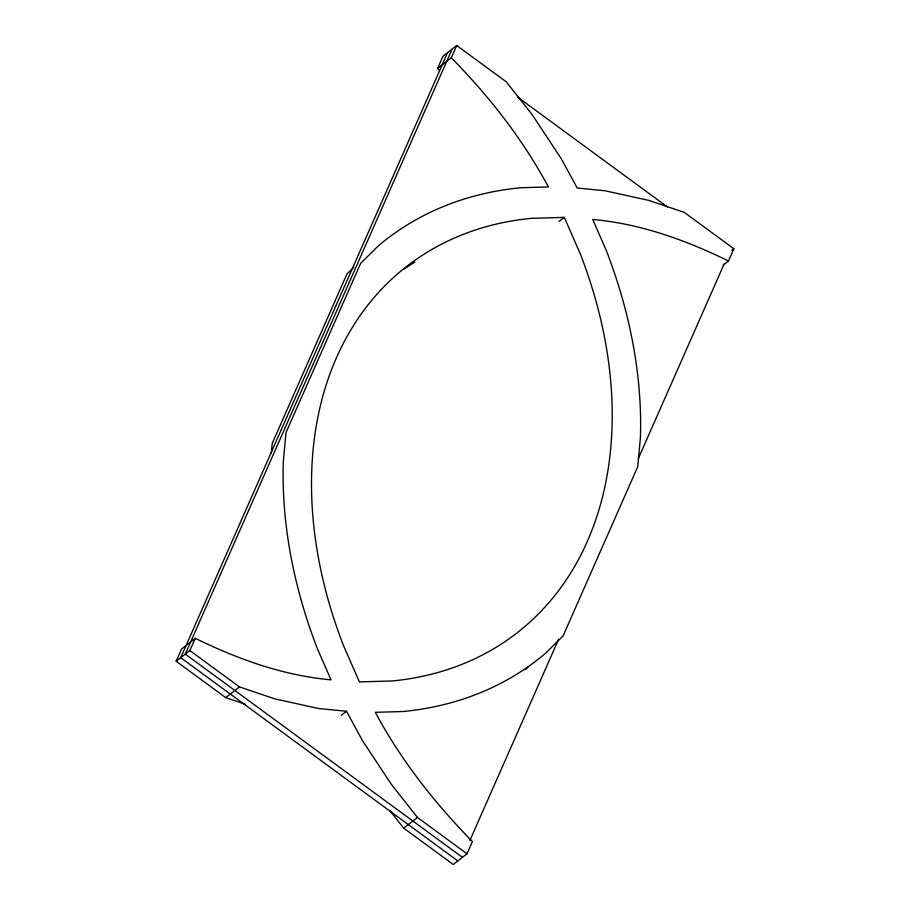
<?xml version="1.0" encoding="UTF-8"?>
<svg xmlns="http://www.w3.org/2000/svg" width="910" height="910" viewBox="0 0 910 910"><rect width="100%" height="100%" fill="white"/><g stroke="black" fill="none" stroke-linecap="round" stroke-linejoin="round"><path stroke-width="1.36" d="M271.351 453.089L272.226 443.386L346.903 274.081L353.922 267.153M245.37 704.26L225.714 697.617L176.142 661.252L181.545 649.012L195.263 638.297C237.84 659.227 283.499 675.618 331.012 679.827L317.385 648.716A456.069 330.819 52 0 1 283.306 461.768L285.956 432.682L360.622 263.365L378.662 245.563A456.069 330.819 52 0 1 520.691 187.756L548.389 186.96C522.875 139.264 489.125 96.289 451.314 57.751L456.718 45.5L506.301 81.854L532.361 114.944L561.129 158.499L577.247 188.04L605.173 190.793L648.91 200.416L684.286 212.383L733.858 248.749L728.455 260.988L723.177 265.106M439.507 70.514L437.596 68.455L442.999 56.215L456.718 45.5M447.572 52.643L180.715 657.68L457.855 860.928M452.145 49.072L185.287 654.108L462.428 857.356M176.142 661.252L189.86 650.548L195.263 638.297M469.878 840.476L558.638 639.23M638.24 458.754L724.133 264.002M389.798 810.491L403.699 828.145L453.282 864.5L467.001 853.785L472.404 841.545C434.593 802.995 400.844 760.032 375.329 712.325L403.039 711.529A456.069 330.819 52 0 0 545.056 653.721L563.097 635.919L637.773 466.614L640.413 437.517A456.069 330.819 52 0 0 606.333 250.58L592.706 219.458C640.219 223.678 685.878 240.069 728.455 260.988M437.596 68.455L451.314 57.751M559.024 221.494L564.302 217.376L580.443 254.231A422.206 306.26 52 0 1 392.233 680.964L359.416 681.909L343.275 645.065A422.206 306.26 52 0 1 531.486 218.332L564.302 217.376M731.754 250.398L733.858 248.749M225.714 697.617L239.444 686.902L274.82 698.869L318.546 708.492L346.483 711.245L362.589 740.797L391.357 784.34L417.428 817.43L467.001 853.785M341.204 715.374L346.483 711.245M403.699 828.145L417.428 817.43M517.426 96.938L667.439 206.968M189.86 650.548L239.444 686.902M528.084 667.121A456.069 330.819 52 0 1 524.786 669.749M404.222 268.95A422.206 306.26 52 0 1 414.892 262.103"/></g></svg>
